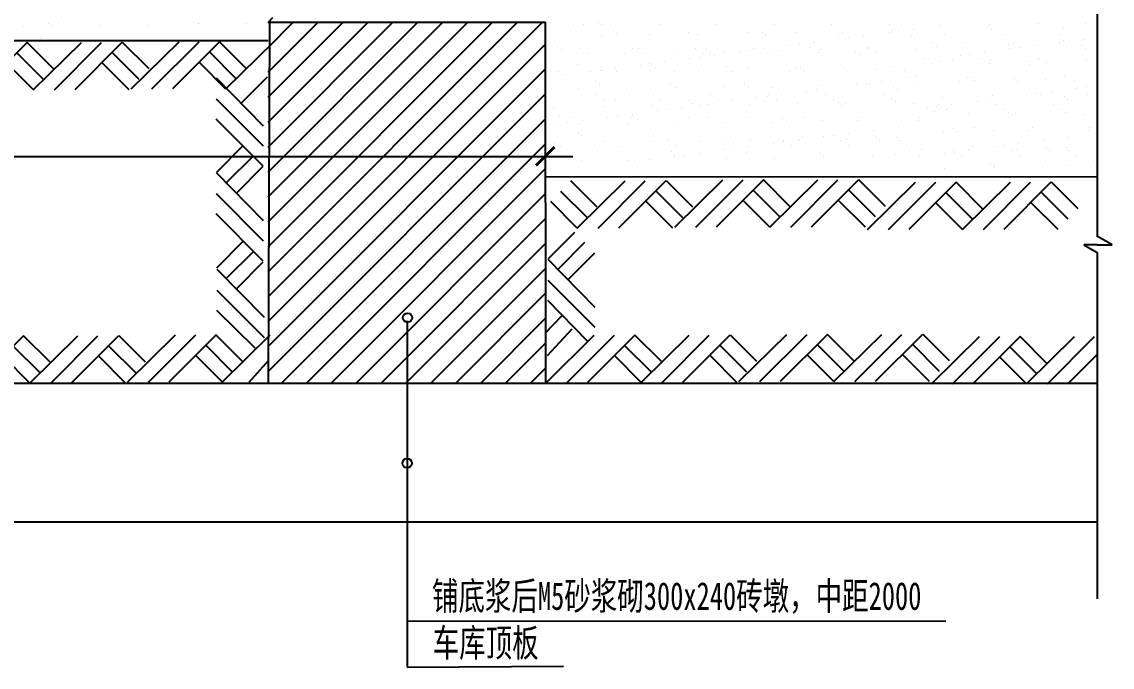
# Model space of a CAD drawing. Extents: x -43530 to -39330, y 16129 to 19047.
# Drawn here: x -41129 to -39949, y 16794 to 17492 of the extents above; entities that cross this region are included whole.
import ezdxf

# ---------------------------------------------------------------- set-up
doc = ezdxf.new("R2010")
doc.units = 0
doc.layers.get('0').update_dxf_attribs({"linetype": 'CONTINUOUS'})
doc.layers.get('DEFPOINTS').update_dxf_attribs({"linetype": 'CONTINUOUS'})
for name, color, linetype in [('LEVEL', 2, 'CONTINUOUS'), ('STAIR', 140, 'CONTINUOUS'), ('TEXT', 41, 'CONTINUOUS'), ('TREE', 3, 'CONTINUOUS')]:
    doc.layers.add(name, color=color, linetype=linetype)
doc.styles.add('HZ', font='simplex.shx', dxfattribs={"width": 0.7, "bigfont": 'hztxt.shx'})
doc.styles.add('STYLE1', font='SIMSUN.TTF', dxfattribs={"width": 0.7})
doc.styles.add('XREF1$0$STYLE3', font='SIMSUN.TTF', dxfattribs={"width": 0.7})
doc.dimstyles.new('STANDARD-1', dxfattribs={"dimscale": 0, "dimtxt": 450, "dimasz": 300, "dimexe": 300, "dimexo": 300, "dimgap": 200, "dimtad": 1, "dimdec": 0, "dimzin": 0, "dimtxsty": 'HZ', "dimcen": 300, "dimdle": 300, "dimclrd": 40, "dimclre": 40, "dimclrt": 41, "dimazin": 3, "dimtfac": 1, "dimtdec": 0, "dimtofl": 0, "dimtmove": 0, "dimatfit": 3, "dimtvp": 1.5, "dimtolj": 1, "dimtzin": 0})

# ---------------------------------------------------------------- blocks, each defined once
blk = doc.blocks.new('DI')
at = {"layer": 'STAIR'}
for p, q in [((-51.9, -51), (0, 0)), ((-29.2, -51), (21.8, 0)), ((43.9, 0), (-7.2, -51)), ((73.4, -51), (124.4, 0)), ((146.5, 0), (95.4, -51)), ((32.8, -11.1), (61.4, -39.7)), ((72.5, -28.6), (43.9, 0)), ((50.6, -51), (102.6, 0)), ((136.2, -11.1), (164.8, -39.7)), ((175.8, -28.6), (147.2, 0)), ((21.8, -22.1), (50.4, -50.7)), ((125.2, -22.1), (153.8, -50.7))]:
    blk.add_line(p, q, dxfattribs=at)
blk = doc.blocks.new('_ARCHTICK')
at = {"color": 0, "linetype": 'BYBLOCK', "const_width": 0.15}
blk.add_lwpolyline([(-0.5, -0.5), (0.5, 0.5)], dxfattribs=at)
blk = doc.blocks.new('*D12')
at = {"color": 40, "linetype": 'BYBLOCK'}
for p, q in [((-42092.5, 17346.5), (-40532.7, 17346.5)), ((-42062.5, 17340.6), (-42062.5, 17316.5)), ((-40562.7, 17340.6), (-40562.7, 17316.5))]:
    blk.add_line(p, q, dxfattribs=at)
at = {"layer": 'DEFPOINTS', "color": 0, "linetype": 'BYBLOCK'}
for p in [(-42062.5, 17370.6), (-40562.7, 17370.6), (-40562.7, 17346.5)]:
    blk.add_point(p, dxfattribs=at)
at = {"color": 40, "linetype": 'BYBLOCK', "xscale": 20, "yscale": 20, "zscale": 20, "rotation": 180}
blk.add_blockref('_ARCHTICK', (-42062.5, 17346.5), dxfattribs=at)
at = {"color": 40, "linetype": 'BYBLOCK', "xscale": 20, "yscale": 20, "zscale": 20}
blk.add_blockref('_ARCHTICK', (-40562.7, 17346.5), dxfattribs=at)
at = {"color": 41, "linetype": 'BYBLOCK', "insert": (-41312.6, 17381.5), "char_height": 30, "attachment_point": 5, "style": 'XREF1$0$STYLE3'}
blk.add_mtext('\\A1;1500', dxfattribs=at)

msp = doc.modelspace()

# ---------------------------------------------------------------- linework, layer by layer
at = {"color": 40, "linetype": 'BYBLOCK'}
for p, q in [((-40862.5, 17471.5), (-42062.5, 17471.5)), ((-39965.6, 17324.4), (-40561.5, 17324.1))]:
    msp.add_line(p, q, dxfattribs=at)
at = {"layer": 'LEVEL'}
for p, q in [((-40861, 17491.7), (-40862.5, 17101.5)), ((-40862.5, 17491.5), (-40562.5, 17491.5)), ((-40562.8, 17491.4), (-40562.5, 17101.5)), ((-42989, 17101.5), (-39965.6, 17101.5)), ((-42989, 16951.5), (-39965.6, 16951.5))]:
    msp.add_line(p, q, dxfattribs=at)
at = {"layer": 'LEVEL', "linetype": 'CONTINUOUS'}
for centre in [(-40711.6, 17172.1), (-40712.1, 17014.8)]:
    msp.add_circle(centre, 5, dxfattribs=at)
at = {"layer": 'STAIR', "linetype": 'CONTINUOUS'}
for p, q in [((-39965.6, 17690.2), (-39965.6, 17260.1)), ((-40860, 17491.4), (-40860, 17491.4)), ((-40842.1, 17491.4), (-40842.1, 17491.4)), ((-40795.9, 17491.4), (-40795.9, 17491.4)), ((-40753.1, 17491.4), (-40753.1, 17491.4)), ((-40709.7, 17491.4), (-40709.7, 17491.4)), ((-40669, 17491.4), (-40669, 17491.4)), ((-40655.2, 17491.4), (-40655.2, 17491.4)), ((-40632.1, 17491.4), (-40632.1, 17491.4)), ((-40618.3, 17491.4), (-40618.3, 17491.4)), ((-40588, 17491.4), (-40588, 17491.4)), ((-39949.4, 17250.7), (-39966.4, 17260.6)), ((-39965.6, 17250.7), (-39980, 17250.7)), ((-39980, 17250.7), (-39965.6, 17242.6)), ((-39965.6, 17250.7), (-39949.4, 17250.7)), ((-39965.6, 17242.6), (-39965.6, 16868.2))]:
    msp.add_line(p, q, dxfattribs=at)
at = {"layer": 'STAIR'}
for p, q in [((-40862.5, 17491.2), (-40857.2, 17496.5)), ((-40862.5, 17464.2), (-40835.2, 17491.5)), ((-40862.5, 17437.3), (-40808.3, 17491.5)), ((-40862.5, 17410.4), (-40781.4, 17491.5)), ((-40862.5, 17383.4), (-40754.4, 17491.5)), ((-40862.5, 17356.5), (-40727.5, 17491.5)), ((-40862.5, 17329.5), (-40700.5, 17491.5)), ((-40862.5, 17302.6), (-40673.6, 17491.5)), ((-40862.5, 17275.7), (-40646.6, 17491.5)), ((-40862.5, 17248.7), (-40619.7, 17491.5)), ((-40862.5, 17221.8), (-40592.8, 17491.5)), ((-40862.5, 17194.8), (-40565.8, 17491.5)), ((-41010.7, 17419.3), (-40958.8, 17470.4)), ((-40988.1, 17419.3), (-40937, 17470.4)), ((-40914.9, 17470.4), (-40966, 17419.3)), ((-40886.4, 17441.7), (-40915, 17470.3)), ((-40908.2, 17419.3), (-40856.3, 17470.4)), ((-40926, 17459.3), (-40897.4, 17430.7)), ((-40862.5, 17167.9), (-40562.5, 17467.9)), ((-40937.1, 17448.3), (-40908.5, 17419.6)), ((-40862.5, 17141), (-40562.5, 17441)), ((-40890.8, 17404.8), (-40863.2, 17432.4)), ((-40862.5, 17114), (-40562.5, 17414)), ((-40848.1, 17101.5), (-40562.5, 17387.1)), ((-40821.1, 17101.5), (-40562.5, 17360.1)), ((-40794.2, 17101.5), (-40562.5, 17333.2)), ((-40506.4, 17291.4), (-40535, 17320)), ((-40528.2, 17269), (-40476.3, 17320.1)), ((-40505.5, 17269), (-40454.5, 17320.1)), ((-40432.4, 17320.1), (-40483.4, 17269)), ((-40403, 17291.4), (-40431.6, 17320)), ((-40767.2, 17101.5), (-40562.5, 17306.3)), ((-40546.1, 17309), (-40517.5, 17280.4)), ((-40442.7, 17309), (-40414.1, 17280.4)), ((-40557.1, 17297.9), (-40528.5, 17269.3)), ((-40453.7, 17297.9), (-40425.1, 17269.3)), ((-40740.3, 17101.5), (-40562.5, 17279.3)), ((-40531.1, 17264.3), (-40559.7, 17235.7)), ((-40713.4, 17101.5), (-40562.5, 17252.4)), ((-40520.1, 17253.3), (-40548.7, 17224.7)), ((-40560, 17235.5), (-40509, 17183.5)), ((-40537.6, 17213.6), (-40509, 17242.2)), ((-40917.9, 17224.4), (-40866.8, 17172.5)), ((-40686.4, 17101.5), (-40562.5, 17225.4)), ((-40560, 17212.7), (-40509, 17161.7)), ((-40917.9, 17201.8), (-40866.8, 17150.7)), ((-40659.5, 17101.5), (-40562.5, 17198.5)), ((-40517.1, 17146.7), (-40560, 17190.7)), ((-40876.4, 17139.2), (-40917.9, 17179.7)), ((-40545.2, 17173.9), (-40562.7, 17155.5)), ((-40632.5, 17101.5), (-40562.5, 17171.6)), ((-41014.5, 17102.3), (-40962.6, 17153.4)), ((-40991.9, 17102.3), (-40940.8, 17153.4)), ((-40918.7, 17153.4), (-40969.8, 17102.3)), ((-40890.1, 17124.7), (-40918.8, 17153.3)), ((-40912, 17102.3), (-40860.1, 17153.4)), ((-40534, 17159.6), (-40560.6, 17130.9)), ((-40144.8, 17100.6), (-40092.9, 17151.6)), ((-40122.1, 17100.6), (-40071, 17151.6)), ((-40049, 17151.6), (-40100, 17100.6)), ((-40020.4, 17123), (-40049, 17151.6)), ((-40042.2, 17100.6), (-39990.3, 17151.6)), ((-40019.5, 17100.6), (-39968.5, 17151.6)), ((-40929.8, 17142.3), (-40901.2, 17113.7)), ((-40605.6, 17101.5), (-40562.5, 17144.6)), ((-40060, 17140.5), (-40031.4, 17111.9)), ((-40940.8, 17131.2), (-40912.2, 17102.6)), ((-40071.1, 17129.5), (-40042.5, 17100.9)), ((-39965.6, 17132.3), (-39997.4, 17100.6)), ((-40882.9, 17102.4), (-40861.9, 17126)), ((-40578.7, 17101.5), (-40562.5, 17117.7))]:
    msp.add_line(p, q, dxfattribs=at)
at = {"layer": 'TEXT', "linetype": 'CONTINUOUS'}
for p, q in [((-40712, 17168.6), (-40712, 16794.4)), ((-40712, 16844.4), (-40129.2, 16844.2)), ((-40712, 16794.4), (-40543.1, 16795.4))]:
    msp.add_line(p, q, dxfattribs=at)
at = {"layer": 'TREE', "linetype": 'CONTINUOUS'}
for p, q in [((-41127, 17486.4), (-41127, 17486.4)), ((-41099.9, 17490), (-41099.9, 17490)), ((-41095.6, 17487.4), (-41095.6, 17487.4)), ((-41089.5, 17491.3), (-41089.5, 17491.3)), ((-41043.3, 17488.1), (-41043.3, 17488.1)), ((-40992.1, 17487.9), (-40992.1, 17487.9)), ((-40938.1, 17489.8), (-40938.1, 17489.8)), ((-40938, 17489.9), (-40938, 17489.9)), ((-40885.7, 17490.5), (-40885.7, 17490.5)), ((-40532.2, 17487.4), (-40532.2, 17487.4)), ((-40521.8, 17488.8), (-40521.8, 17488.8)), ((-40505.5, 17490.9), (-40505.5, 17490.9)), ((-40501.8, 17488.5), (-40501.8, 17488.5)), ((-40489, 17482.5), (-40489, 17482.5)), ((-40439.5, 17488.6), (-40439.5, 17488.6)), ((-40407.7, 17480.7), (-40407.7, 17480.7)), ((-40377.2, 17488.7), (-40377.2, 17488.7)), ((-40314.9, 17488.8), (-40314.9, 17488.8)), ((-40292, 17480.6), (-40292, 17480.6)), ((-40252.6, 17488.9), (-40252.6, 17488.9)), ((-40190.7, 17480.6), (-40190.7, 17480.6)), ((-40190.4, 17489), (-40190.4, 17489)), ((-40186.9, 17482.3), (-40186.9, 17482.3)), ((-40180.3, 17482), (-40180.3, 17482)), ((-40164, 17484.1), (-40164, 17484.1)), ((-40135.9, 17487.5), (-40135.9, 17487.5)), ((-40083.2, 17486.6), (-40083.2, 17486.6)), ((-40081.9, 17489.5), (-40081.9, 17489.5)), ((-40079.5, 17483.2), (-40079.5, 17483.2)), ((-40029.5, 17490.1), (-40029.5, 17490.1)), ((-40002, 17484.8), (-40002, 17484.8)), ((-39978.4, 17489.9), (-39978.4, 17489.9)), ((-41124.5, 17471.8), (-41124.5, 17471.8)), ((-41108.2, 17474), (-41108.2, 17474)), ((-40501.9, 17477.6), (-40501.9, 17477.6)), ((-40485.3, 17479.1), (-40485.3, 17479.1)), ((-40449.6, 17478.3), (-40449.6, 17478.3)), ((-40398.4, 17478), (-40398.4, 17478)), ((-40344.4, 17480), (-40344.4, 17480)), ((-40327.7, 17480), (-40327.7, 17480)), ((-40324, 17476.6), (-40324, 17476.6)), ((-40271.7, 17469.9), (-40271.7, 17469.9)), ((-40246.5, 17478.2), (-40246.5, 17478.2)), ((-40244.6, 17473.5), (-40244.6, 17473.5)), ((-40240.9, 17480.4), (-40240.9, 17480.4)), ((-40234.1, 17474.9), (-40234.1, 17474.9)), ((-40217.9, 17477), (-40217.9, 17477)), ((-40166.5, 17477.6), (-40166.5, 17477.6)), ((-40162.8, 17474.2), (-40162.8, 17474.2)), ((-40143.3, 17469.1), (-40143.3, 17469.1)), ((-40130.5, 17477.9), (-40130.5, 17477.9)), ((-40107.7, 17469.7), (-40107.7, 17469.7)), ((-40068.3, 17478), (-40068.3, 17478)), ((-40056.5, 17469.4), (-40056.5, 17469.4)), ((-40006.3, 17469.6), (-40006.3, 17469.6)), ((-40006, 17478.1), (-40006, 17478.1)), ((-40002.5, 17471.4), (-40002.5, 17471.4)), ((-39995.9, 17471), (-39995.9, 17471)), ((-39979.7, 17473.2), (-39979.7, 17473.2)), ((-41116.4, 17466.1), (-41116.4, 17466.1)), ((-41110.5, 17467.5), (-41110.5, 17467.5)), ((-40549.1, 17464.9), (-40549.1, 17464.9)), ((-40545.4, 17461.5), (-40545.4, 17461.5)), ((-40527.7, 17457.8), (-40527.7, 17457.8)), ((-40524.4, 17463.1), (-40524.4, 17463.1)), ((-40516, 17457.7), (-40516, 17457.7)), ((-40476.5, 17457.6), (-40476.5, 17457.6)), ((-40467.9, 17463.1), (-40467.9, 17463.1)), ((-40462.1, 17463.2), (-40462.1, 17463.2)), ((-40453.7, 17457.8), (-40453.7, 17457.8)), ((-40422.5, 17459.5), (-40422.5, 17459.5)), ((-40399.9, 17463.3), (-40399.9, 17463.3)), ((-40391.4, 17458), (-40391.4, 17458)), ((-40387.8, 17462.5), (-40387.8, 17462.5)), ((-40384.2, 17459.1), (-40384.2, 17459.1)), ((-40370.2, 17460.2), (-40370.2, 17460.2)), ((-40352.2, 17459.3), (-40352.2, 17459.3)), ((-40341.8, 17460.7), (-40341.8, 17460.7)), ((-40337.6, 17463.4), (-40337.6, 17463.4)), ((-40329.1, 17458.1), (-40329.1, 17458.1)), ((-40325.6, 17462.8), (-40325.6, 17462.8)), ((-40319, 17459.9), (-40319, 17459.9)), ((-40306.6, 17460.7), (-40306.6, 17460.7)), ((-40298.4, 17466.4), (-40298.4, 17466.4)), ((-40288, 17467.8), (-40288, 17467.8)), ((-40275.3, 17463.6), (-40275.3, 17463.6)), ((-40266.9, 17458.2), (-40266.9, 17458.2)), ((-40265, 17461.9), (-40265, 17461.9)), ((-40226.6, 17460), (-40226.6, 17460)), ((-40213, 17463.7), (-40213, 17463.7)), ((-40212.6, 17462.6), (-40212.6, 17462.6)), ((-40204.6, 17458.3), (-40204.6, 17458.3)), ((-40161.5, 17462.3), (-40161.5, 17462.3)), ((-40139.6, 17465.7), (-40139.6, 17465.7)), ((-40103.6, 17456.8), (-40103.6, 17456.8)), ((-40087.3, 17459), (-40087.3, 17459)), ((-40062.1, 17467.3), (-40062.1, 17467.3)), ((-40060.2, 17462.6), (-40060.2, 17462.6)), ((-40049.8, 17463.9), (-40049.8, 17463.9)), ((-40033.5, 17466.1), (-40033.5, 17466.1)), ((-39982.1, 17466.6), (-39982.1, 17466.6)), ((-39978.4, 17463.2), (-39978.4, 17463.2)), ((-40528, 17445.6), (-40528, 17445.6)), ((-40459.9, 17445.2), (-40459.9, 17445.2)), ((-40449.5, 17446.5), (-40449.5, 17446.5)), ((-40433.2, 17448.7), (-40433.2, 17448.7)), ((-40406.1, 17452.2), (-40406.1, 17452.2)), ((-40395.6, 17453.6), (-40395.6, 17453.6)), ((-40379.4, 17455.8), (-40379.4, 17455.8)), ((-40222.9, 17456.6), (-40222.9, 17456.6)), ((-40153.2, 17452.5), (-40153.2, 17452.5)), ((-40144.7, 17447.1), (-40144.7, 17447.1)), ((-40141.2, 17451.9), (-40141.2, 17451.9)), ((-40134.6, 17449), (-40134.6, 17449)), ((-40122.2, 17449.7), (-40122.2, 17449.7)), ((-40114, 17455.5), (-40114, 17455.5)), ((-40090.9, 17452.6), (-40090.9, 17452.6)), ((-40082.5, 17447.2), (-40082.5, 17447.2)), ((-40080.6, 17450.9), (-40080.6, 17450.9)), ((-40042.2, 17449), (-40042.2, 17449)), ((-40038.5, 17445.7), (-40038.5, 17445.7)), ((-40028.6, 17452.7), (-40028.6, 17452.7)), ((-40028.3, 17451.6), (-40028.3, 17451.6)), ((-40020.2, 17447.4), (-40020.2, 17447.4)), ((-39977.1, 17451.4), (-39977.1, 17451.4)), ((-40547.9, 17438.3), (-40547.9, 17438.3)), ((-40540.9, 17434.5), (-40540.9, 17434.5)), ((-40513.7, 17438.1), (-40513.7, 17438.1)), ((-40503.3, 17439.4), (-40503.3, 17439.4)), ((-40500.7, 17439.1), (-40500.7, 17439.1)), ((-40487.1, 17441.6), (-40487.1, 17441.6)), ((-40485.6, 17438.4), (-40485.6, 17438.4)), ((-40448.3, 17439.7), (-40448.3, 17439.7)), ((-40448, 17444.9), (-40448, 17444.9)), ((-40444.3, 17441.5), (-40444.3, 17441.5)), ((-40423.3, 17438.5), (-40423.3, 17438.5)), ((-40397.2, 17439.5), (-40397.2, 17439.5)), ((-40366.8, 17443.1), (-40366.8, 17443.1)), ((-40361.1, 17438.6), (-40361.1, 17438.6)), ((-40343.1, 17441.4), (-40343.1, 17441.4)), ((-40298.8, 17438.7), (-40298.8, 17438.7)), ((-40290.8, 17442.1), (-40290.8, 17442.1)), ((-40286.7, 17442.4), (-40286.7, 17442.4)), ((-40283, 17439.1), (-40283, 17439.1)), ((-40239.6, 17441.9), (-40239.6, 17441.9)), ((-40236.5, 17438.8), (-40236.5, 17438.8)), ((-40205.5, 17440.7), (-40205.5, 17440.7)), ((-40185.6, 17443.8), (-40185.6, 17443.8)), ((-40174.2, 17439), (-40174.2, 17439)), ((-40508.1, 17427.3), (-40508.1, 17427.3)), ((-40504.4, 17424), (-40504.4, 17424)), ((-40426.9, 17425.6), (-40426.9, 17425.6)), ((-40368.9, 17421.7), (-40368.9, 17421.7)), ((-40346.8, 17424.9), (-40346.8, 17424.9)), ((-40343.2, 17421.5), (-40343.2, 17421.5)), ((-40263.7, 17423.4), (-40263.7, 17423.4)), ((-40226.1, 17424.1), (-40226.1, 17424.1)), ((-40215.7, 17425.5), (-40215.7, 17425.5)), ((-40211.4, 17424), (-40211.4, 17424)), ((-40199.4, 17427.7), (-40199.4, 17427.7)), ((-40185.6, 17422.4), (-40185.6, 17422.4)), ((-40172.3, 17431.2), (-40172.3, 17431.2)), ((-40161.9, 17432.6), (-40161.9, 17432.6)), ((-40160.2, 17423.8), (-40160.2, 17423.8)), ((-40114.4, 17427.8), (-40114.4, 17427.8)), ((-40106.4, 17431.2), (-40106.4, 17431.2)), ((-40102.3, 17431.5), (-40102.3, 17431.5)), ((-40098.6, 17428.1), (-40098.6, 17428.1)), ((-40055.2, 17430.9), (-40055.2, 17430.9)), ((-40052.1, 17427.9), (-40052.1, 17427.9)), ((-40021.1, 17429.7), (-40021.1, 17429.7)), ((-40001.2, 17432.9), (-40001.2, 17432.9)), ((-39989.8, 17428), (-39989.8, 17428)), ((-39977.5, 17421.7), (-39977.5, 17421.7)), ((-40526.4, 17419.3), (-40526.4, 17419.3)), ((-40508.3, 17413), (-40508.3, 17413)), ((-40475.3, 17419), (-40475.3, 17419)), ((-40446, 17413.1), (-40446, 17413.1)), ((-40421.3, 17421), (-40421.3, 17421)), ((-40383.7, 17413.3), (-40383.7, 17413.3)), ((-40333.8, 17410), (-40333.8, 17410)), ((-40323.4, 17411.3), (-40323.4, 17411.3)), ((-40321.4, 17413.4), (-40321.4, 17413.4)), ((-40317.8, 17421.4), (-40317.8, 17421.4)), ((-40307.1, 17413.5), (-40307.1, 17413.5)), ((-40279.9, 17417.1), (-40279.9, 17417.1)), ((-40269.5, 17418.4), (-40269.5, 17418.4)), ((-40259.1, 17413.5), (-40259.1, 17413.5)), ((-40196.9, 17413.6), (-40196.9, 17413.6)), ((-40181.9, 17419.1), (-40181.9, 17419.1)), ((-40133.4, 17410.5), (-40133.4, 17410.5)), ((-40079.3, 17412.4), (-40079.3, 17412.4)), ((-40041.7, 17413.2), (-40041.7, 17413.2)), ((-40031.3, 17414.6), (-40031.3, 17414.6)), ((-40027, 17413.1), (-40027, 17413.1)), ((-40015.1, 17416.7), (-40015.1, 17416.7)), ((-40001.2, 17411.5), (-40001.2, 17411.5)), ((-39987.9, 17420.3), (-39987.9, 17420.3)), ((-39975.8, 17412.8), (-39975.8, 17412.8)), ((-40553.4, 17398.6), (-40553.4, 17398.6)), ((-40499.8, 17407.7), (-40499.8, 17407.7)), ((-40499.4, 17400.5), (-40499.4, 17400.5)), ((-40487, 17408), (-40487, 17408)), ((-40447.1, 17401.2), (-40447.1, 17401.2)), ((-40437.5, 17407.8), (-40437.5, 17407.8)), ((-40414.8, 17399.3), (-40414.8, 17399.3)), ((-40407, 17407.3), (-40407, 17407.3)), ((-40403.3, 17404), (-40403.3, 17404)), ((-40395.9, 17401), (-40395.9, 17401)), ((-40387.6, 17402.9), (-40387.6, 17402.9)), ((-40377.2, 17404.3), (-40377.2, 17404.3)), ((-40375.3, 17407.9), (-40375.3, 17407.9)), ((-40360.9, 17406.4), (-40360.9, 17406.4)), ((-40341.9, 17402.9), (-40341.9, 17402.9)), ((-40325.8, 17405.6), (-40325.8, 17405.6)), ((-40313, 17408), (-40313, 17408)), ((-40289.5, 17403.6), (-40289.5, 17403.6)), ((-40250.7, 17408.1), (-40250.7, 17408.1)), ((-40245.7, 17404.9), (-40245.7, 17404.9)), ((-40242, 17401.5), (-40242, 17401.5)), ((-40238.4, 17403.3), (-40238.4, 17403.3)), ((-40188.4, 17408.2), (-40188.4, 17408.2)), ((-40184.3, 17405.3), (-40184.3, 17405.3)), ((-40164.5, 17403.1), (-40164.5, 17403.1)), ((-40149.4, 17399), (-40149.4, 17399)), ((-40139, 17400.4), (-40139, 17400.4)), ((-40137, 17402.4), (-40137, 17402.4)), ((-40122.7, 17402.5), (-40122.7, 17402.5)), ((-40095.6, 17406.1), (-40095.6, 17406.1)), ((-40085.1, 17407.5), (-40085.1, 17407.5)), ((-40074.7, 17402.5), (-40074.7, 17402.5)), ((-40012.5, 17402.6), (-40012.5, 17402.6)), ((-39997.5, 17408.1), (-39997.5, 17408.1)), ((-40547.1, 17390.5), (-40547.1, 17390.5)), ((-40531.8, 17388.2), (-40531.8, 17388.2)), ((-40495.3, 17388.7), (-40495.3, 17388.7)), ((-40484.9, 17390.1), (-40484.9, 17390.1)), ((-40469.5, 17388.3), (-40469.5, 17388.3)), ((-40468.6, 17392.2), (-40468.6, 17392.2)), ((-40467.1, 17389.8), (-40467.1, 17389.8)), ((-40463.4, 17386.4), (-40463.4, 17386.4)), ((-40441.5, 17395.8), (-40441.5, 17395.8)), ((-40431, 17397.2), (-40431, 17397.2)), ((-40407.2, 17388.4), (-40407.2, 17388.4)), ((-40385.9, 17388), (-40385.9, 17388)), ((-40344.9, 17388.5), (-40344.9, 17388.5)), ((-40305.9, 17387.3), (-40305.9, 17387.3)), ((-40282.6, 17388.6), (-40282.6, 17388.6)), ((-40220.3, 17388.8), (-40220.3, 17388.8)), ((-40158.1, 17388.9), (-40158.1, 17388.9)), ((-40141.4, 17394.6), (-40141.4, 17394.6)), ((-40128.6, 17397), (-40128.6, 17397)), ((-40105.1, 17392.6), (-40105.1, 17392.6)), ((-40066.3, 17397.2), (-40066.3, 17397.2)), ((-40061.3, 17393.9), (-40061.3, 17393.9)), ((-40057.7, 17390.6), (-40057.7, 17390.6)), ((-40054, 17392.4), (-40054, 17392.4)), ((-40004, 17397.3), (-40004, 17397.3)), ((-40000, 17394.3), (-40000, 17394.3)), ((-39980.1, 17392.2), (-39980.1, 17392.2)), ((-40549.1, 17381.6), (-40549.1, 17381.6)), ((-40538.7, 17383), (-40538.7, 17383)), ((-40525.2, 17380.7), (-40525.2, 17380.7)), ((-40522.5, 17385.1), (-40522.5, 17385.1)), ((-40474, 17380.5), (-40474, 17380.5)), ((-40420, 17382.4), (-40420, 17382.4)), ((-40367.7, 17383.1), (-40367.7, 17383.1)), ((-40316.5, 17382.9), (-40316.5, 17382.9)), ((-40302.2, 17383.9), (-40302.2, 17383.9)), ((-40262.5, 17384.8), (-40262.5, 17384.8)), ((-40224.6, 17385.6), (-40224.6, 17385.6)), ((-40207.7, 17374.8), (-40207.7, 17374.8)), ((-40181, 17378.3), (-40181, 17378.3)), ((-40159, 17385.2), (-40159, 17385.2)), ((-40121.5, 17376.4), (-40121.5, 17376.4)), ((-40098.2, 17377.7), (-40098.2, 17377.7)), ((-40040.3, 17374.6), (-40040.3, 17374.6)), ((-40035.9, 17377.8), (-40035.9, 17377.8)), ((-39974.6, 17374.3), (-39974.6, 17374.3)), ((-39973.7, 17377.9), (-39973.7, 17377.9)), ((-40527.2, 17372.2), (-40527.2, 17372.2)), ((-40523.5, 17368.9), (-40523.5, 17368.9)), ((-40446, 17370.5), (-40446, 17370.5)), ((-40445.8, 17362.7), (-40445.8, 17362.7)), ((-40429.8, 17363.1), (-40429.8, 17363.1)), ((-40367.5, 17363.2), (-40367.5, 17363.2)), ((-40362.3, 17366.4), (-40362.3, 17366.4)), ((-40340.6, 17364.4), (-40340.6, 17364.4)), ((-40305.3, 17363.3), (-40305.3, 17363.3)), ((-40288.7, 17364.1), (-40288.7, 17364.1)), ((-40288.3, 17365), (-40288.3, 17365)), ((-40284.8, 17368), (-40284.8, 17368)), ((-40261.5, 17367.7), (-40261.5, 17367.7)), ((-40251.1, 17369.1), (-40251.1, 17369.1)), ((-40243, 17363.4), (-40243, 17363.4)), ((-40237.1, 17364.8), (-40237.1, 17364.8)), ((-40234.8, 17371.2), (-40234.8, 17371.2)), ((-40204.7, 17367.3), (-40204.7, 17367.3)), ((-40201.1, 17363.9), (-40201.1, 17363.9)), ((-40183.1, 17366.7), (-40183.1, 17366.7)), ((-40180.7, 17363.5), (-40180.7, 17363.5)), ((-40132.1, 17371.9), (-40132.1, 17371.9)), ((-40117.8, 17373), (-40117.8, 17373)), ((-40078.1, 17373.9), (-40078.1, 17373.9)), ((-40023.3, 17363.8), (-40023.3, 17363.8)), ((-39996.6, 17367.4), (-39996.6, 17367.4)), ((-40552.2, 17360), (-40552.2, 17360)), ((-40546, 17357.5), (-40546, 17357.5)), ((-40506.1, 17352.9), (-40506.1, 17352.9)), ((-40498.1, 17362), (-40498.1, 17362)), ((-40483.7, 17357.6), (-40483.7, 17357.6)), ((-40426.1, 17352.2), (-40426.1, 17352.2)), ((-40421.4, 17357.7), (-40421.4, 17357.7)), ((-40394.6, 17362.4), (-40394.6, 17362.4)), ((-40369.2, 17353.5), (-40369.2, 17353.5)), ((-40358.8, 17354.9), (-40358.8, 17354.9)), ((-40342.5, 17357), (-40342.5, 17357)), ((-40315.3, 17360.6), (-40315.3, 17360.6)), ((-40304.9, 17362), (-40304.9, 17362)), ((-40296.8, 17357.9), (-40296.8, 17357.9)), ((-40234.5, 17358), (-40234.5, 17358)), ((-40172.3, 17358.1), (-40172.3, 17358.1)), ((-40156.2, 17353.4), (-40156.2, 17353.4)), ((-40120.9, 17352.3), (-40120.9, 17352.3)), ((-40120.5, 17351), (-40120.5, 17351)), ((-40104.3, 17353.2), (-40104.3, 17353.2)), ((-40103.9, 17354.1), (-40103.9, 17354.1)), ((-40100.4, 17357.1), (-40100.4, 17357.1)), ((-40077.1, 17356.8), (-40077.1, 17356.8)), ((-40066.7, 17358.1), (-40066.7, 17358.1)), ((-40058.6, 17352.4), (-40058.6, 17352.4)), ((-40052.7, 17353.8), (-40052.7, 17353.8)), ((-40050.4, 17360.3), (-40050.4, 17360.3)), ((-40020.4, 17356.4), (-40020.4, 17356.4)), ((-40016.7, 17353), (-40016.7, 17353)), ((-39998.7, 17355.8), (-39998.7, 17355.8)), ((-39996.3, 17352.6), (-39996.3, 17352.6)), ((-40523.9, 17342.2), (-40523.9, 17342.2)), ((-40472.8, 17342), (-40472.8, 17342)), ((-40466.4, 17340.7), (-40466.4, 17340.7)), ((-40450.2, 17342.9), (-40450.2, 17342.9)), ((-40423, 17346.4), (-40423, 17346.4)), ((-40422.4, 17348.8), (-40422.4, 17348.8)), ((-40418.8, 17343.9), (-40418.8, 17343.9)), ((-40412.6, 17347.8), (-40412.6, 17347.8)), ((-40396.3, 17350), (-40396.3, 17350)), ((-40366.4, 17344.6), (-40366.4, 17344.6)), ((-40344.9, 17350.5), (-40344.9, 17350.5)), ((-40315.2, 17344.3), (-40315.2, 17344.3)), ((-40264.9, 17349.8), (-40264.9, 17349.8)), ((-40261.2, 17346.4), (-40261.2, 17346.4)), ((-40261.2, 17346.3), (-40261.2, 17346.3)), ((-40208.9, 17346.9), (-40208.9, 17346.9)), ((-40183.7, 17348), (-40183.7, 17348)), ((-40157.7, 17346.7), (-40157.7, 17346.7)), ((-40131, 17349.7), (-40131, 17349.7)), ((-40112.4, 17347), (-40112.4, 17347)), ((-40050.2, 17347.1), (-40050.2, 17347.1)), ((-39987.9, 17347.2), (-39987.9, 17347.2)), ((-40130.8, 17333.4), (-40130.8, 17333.4)), ((-40080.5, 17338.8), (-40080.5, 17338.8)), ((-40076.8, 17335.4), (-40076.8, 17335.4)), ((-40076.8, 17335.3), (-40076.8, 17335.3)), ((-40024.5, 17336), (-40024.5, 17336)), ((-39999.3, 17337), (-39999.3, 17337)), ((-39973.3, 17335.8), (-39973.3, 17335.8))]:
    msp.add_line(p, q, dxfattribs=at)

# ---------------------------------------------------------------- block references
at = {"layer": 'STAIR'}
for p in [(-41167.1, 17469.5), (-40370.5, 17321), (-40162.1, 17318.5), (-41170.9, 17152.5), (-40509.6, 17153.2), (-40301.2, 17154.1)]:
    msp.add_blockref('DI', p, dxfattribs=at)
at = {"layer": 'STAIR', "rotation": 270}
msp.add_blockref('DI', (-40867.7, 17379.6), dxfattribs=at)

# ---------------------------------------------------------------- texts
at = {"layer": 'TEXT', "linetype": 'CONTINUOUS', "style": 'STYLE1', "width": 0.7}
for s, p in [('铺底浆后M5砂浆砌300x240砖墩，中距2000', (-40685.2, 16856.3)), ('车库顶板', (-40684.4, 16805.7))]:
    msp.add_text(s, height=30, dxfattribs=at).set_placement(p)

# ---------------------------------------------------------------- dimensions: what is measured, and where the dimension line sits
at = {"layer": 'TEXT', "linetype": 'CONTINUOUS'}
dim = msp.add_linear_dim(base=(-40562.7, 17346.5), p1=(-42062.5, 17370.6), p2=(-40562.7, 17370.6), dimstyle='STANDARD-1', override={"dimscale": 1, "dimtxt": 30, "dimasz": 20, "dimexe": 30, "dimexo": 30, "dimgap": 20, "dimtxsty": 'XREF1$0$STYLE3', "dimblk1": 'ARCHTICK', "dimblk2": 'ARCHTICK', "dimsah": 1, "dimcen": 30, "dimdle": 30}, dxfattribs=at)
dim.commit()
dim.dimension.update_dxf_attribs({"geometry": '*D12', "text_midpoint": (-41312.6, 17381.5)})

doc.saveas('drawing.dxf')
